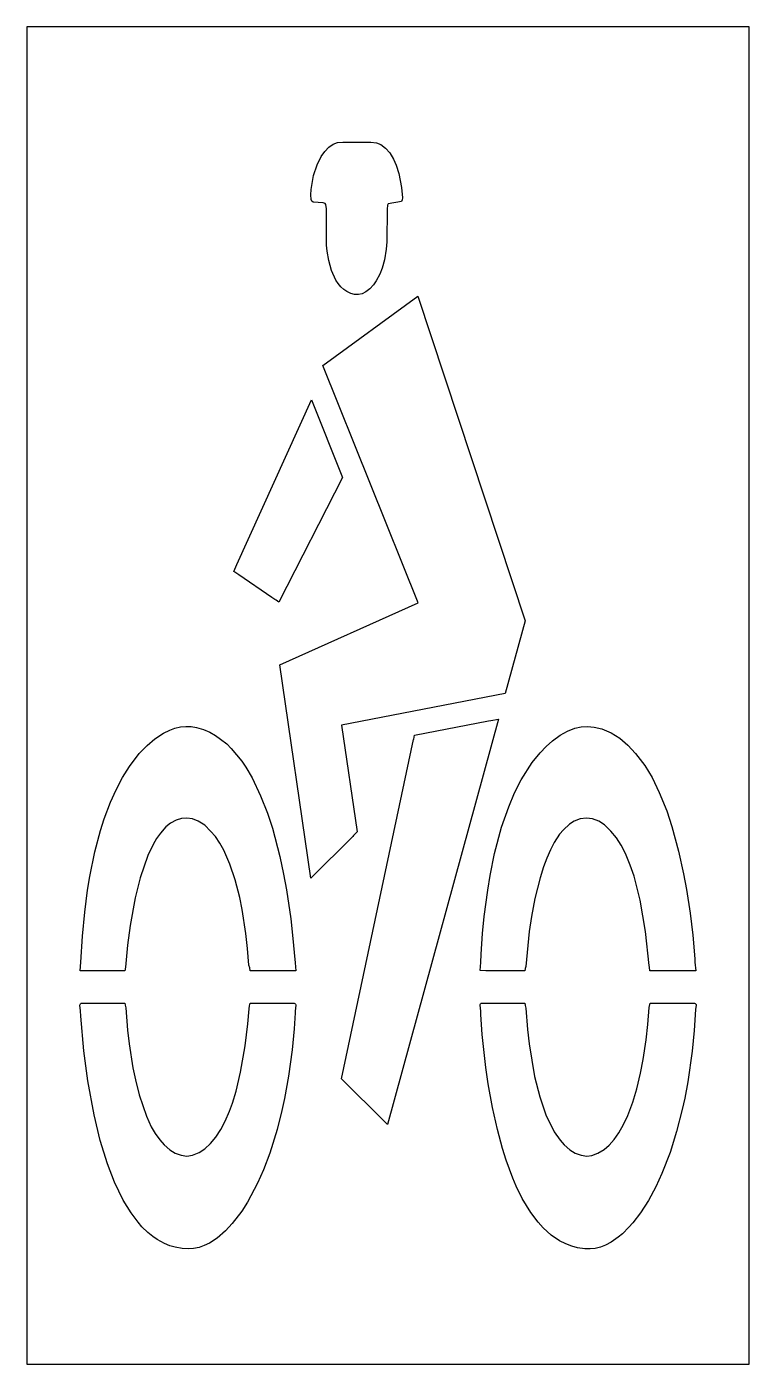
# Model space of a CAD drawing. Header units: inches. Extents: x 0 to 47, y 0 to 87.
import ezdxf

# ---------------------------------------------------------------- set-up
doc = ezdxf.new("R2010")
doc.units = ezdxf.units.IN
doc.header["$MEASUREMENT"] = 0
doc.layers.add('CUT', color=1, linetype='Continuous')

msp = doc.modelspace()

# ---------------------------------------------------------------- linework, layer by layer
at = {"layer": 'CUT'}
for points in [[(0, 0), (47, 0), (47, 87), (0, 87)], [(21.324, 69.585), (21.082, 69.646), (20.828, 69.77), (20.622, 69.916), (20.438, 70.089), (20.254, 70.306), (20.115, 70.517), (19.822, 71.149), (19.643, 71.787), (19.54, 72.403), (19.501, 72.802), (19.495, 75.15), (19.458, 75.431), (19.403, 75.503), (19.289, 75.548), (18.634, 75.592), (18.54, 75.657), (18.495, 75.771), (18.481, 76.072), (18.5, 76.414), (18.662, 77.327), (18.884, 78.022), (19.15, 78.561), (19.389, 78.896), (19.653, 79.168), (19.937, 79.365), (20.224, 79.475), (20.567, 79.5), (22.378, 79.495), (22.746, 79.444), (23.034, 79.333), (23.334, 79.106), (23.612, 78.805), (23.853, 78.396), (24.031, 77.99), (24.199, 77.445), (24.368, 76.549), (24.44, 75.878), (24.427, 75.74), (24.373, 75.637), (23.508, 75.485), (23.462, 75.404), (23.436, 75.145), (23.433, 73.018), (23.387, 72.522), (23.267, 71.844), (23.112, 71.297), (22.965, 70.916), (22.739, 70.462), (22.558, 70.203), (22.319, 69.951), (22.067, 69.762), (21.814, 69.636), (21.573, 69.58)], [(25.473, 49.53), (19.27, 64.975), (25.451, 69.473), (32.425, 48.358), (31.13, 43.623), (20.476, 41.575), (21.498, 34.623), (21.261, 34.386), (21.214, 34.33), (18.475, 31.626), (16.461, 45.499)], [(13.472, 51.565), (13.677, 52.018), (18.514, 62.736), (20.543, 57.685), (16.404, 49.573), (16.223, 49.708), (16.138, 49.755), (15.952, 49.865), (13.796, 51.341)], [(20.726, 18.304), (20.714, 18.321), (20.474, 18.56), (25.169, 40.634), (25.176, 40.652), (25.233, 40.918), (30.048, 41.851), (30.192, 41.87), (30.678, 41.97), (23.468, 15.592), (23.112, 15.949), (23.029, 16.025)], [(6.678, 38.889), (7.318, 39.718), (7.824, 40.244), (8.33, 40.677), (8.887, 41.042), (9.314, 41.252), (9.639, 41.376), (10.004, 41.464), (10.344, 41.494), (10.688, 41.481), (11.053, 41.411), (11.507, 41.281), (11.915, 41.107), (12.273, 40.904), (12.613, 40.67), (13.006, 40.348), (13.301, 40.06), (13.989, 39.23), (14.253, 38.834), (14.653, 38.15), (15.215, 36.983), (15.663, 35.839), (15.978, 34.875), (16.461, 33.035), (16.712, 31.877), (16.897, 30.855), (17.18, 28.969), (17.296, 27.917), (17.453, 26.106), (17.507, 25.594), (14.986, 25.592), (14.943, 25.596), (14.526, 25.598), (14.504, 25.784), (14.454, 25.96), (14.368, 27.033), (14.252, 28.029), (14.008, 29.575), (13.852, 30.353), (13.56, 31.513), (13.214, 32.535), (12.811, 33.433), (12.554, 33.903), (12.274, 34.325), (11.964, 34.685), (11.578, 35.059), (11.155, 35.334), (10.78, 35.481), (10.409, 35.524), (10.069, 35.491), (9.711, 35.384), (9.352, 35.188), (9.057, 34.95), (8.695, 34.551), (8.433, 34.193), (8.216, 33.806), (7.871, 33.091), (7.369, 31.629), (7.05, 30.344), (6.724, 28.531), (6.56, 27.26), (6.418, 25.835), (6.377, 25.598), (4.054, 25.591), (4.003, 25.595), (3.479, 25.596), (3.52, 26.151), (3.624, 27.855), (3.768, 29.403), (3.96, 30.839), (4.104, 31.731), (4.43, 33.324), (4.798, 34.722), (5.04, 35.478), (5.454, 36.569), (5.813, 37.374), (6.224, 38.162)], [(32.878, 39.136), (33.394, 39.779), (33.789, 40.192), (34.192, 40.549), (34.706, 40.921), (35.177, 41.182), (35.646, 41.373), (36.073, 41.471), (36.477, 41.493), (36.909, 41.447), (37.4, 41.329), (38.011, 41.068), (38.576, 40.716), (39.112, 40.269), (39.608, 39.735), (40.201, 38.95), (40.676, 38.162), (41.148, 37.193), (41.629, 35.997), (41.974, 34.977), (42.402, 33.378), (42.728, 31.909), (42.913, 30.887), (43.153, 29.347), (43.327, 27.901), (43.454, 26.362), (43.466, 26.15), (43.524, 25.598), (43.061, 25.597), (43.026, 25.592), (40.543, 25.596), (40.515, 25.831), (40.484, 25.94), (40.261, 28.146), (39.914, 30.195), (39.51, 31.754), (39.261, 32.472), (38.94, 33.227), (38.665, 33.763), (38.359, 34.244), (37.996, 34.685), (37.585, 35.08), (37.218, 35.325), (36.81, 35.48), (36.408, 35.524), (36.004, 35.477), (35.62, 35.334), (35.304, 35.128), (34.91, 34.762), (34.665, 34.472), (34.313, 33.945), (34.064, 33.467), (33.828, 32.919), (33.615, 32.36), (33.395, 31.636), (33.062, 30.29), (32.842, 29.12), (32.69, 28.148), (32.462, 25.882), (32.43, 25.741), (32.412, 25.594), (29.875, 25.598), (29.498, 25.602), (29.545, 26.124), (29.57, 26.675), (29.658, 28.026), (29.761, 29.119), (29.985, 30.839), (30.138, 31.791), (30.432, 33.229), (30.892, 34.931), (31.357, 36.265), (31.737, 37.161), (32.164, 38.01)], [(7.781, 16.137), (8.104, 15.448), (8.355, 15.007), (8.647, 14.592), (8.944, 14.263), (9.303, 13.952), (9.653, 13.737), (10.036, 13.592), (10.408, 13.537), (10.778, 13.591), (11.218, 13.767), (11.59, 14.006), (11.961, 14.351), (12.306, 14.764), (12.636, 15.268), (12.913, 15.803), (13.199, 16.469), (13.382, 16.976), (13.62, 17.761), (13.915, 18.989), (14.216, 20.716), (14.386, 22.143), (14.46, 23.115), (14.501, 23.32), (14.531, 23.49), (16.982, 23.495), (17.367, 23.492), (17.4, 23.487), (17.434, 23.472), (17.463, 23.449), (17.485, 23.419), (17.498, 23.384), (17.501, 23.349), (17.465, 22.965), (17.462, 22.864), (17.395, 21.812), (17.271, 20.446), (17.036, 18.745), (16.771, 17.279), (16.602, 16.514), (16.29, 15.267), (15.812, 13.726), (15.391, 12.638), (15.012, 11.772), (14.358, 10.543), (13.985, 9.953), (13.366, 9.148), (12.934, 8.683), (12.384, 8.205), (11.881, 7.875), (11.537, 7.715), (11.212, 7.603), (10.854, 7.527), (10.548, 7.507), (10.109, 7.531), (9.647, 7.613), (9.314, 7.709), (8.965, 7.86), (8.491, 8.117), (8.201, 8.31), (7.882, 8.571), (7.497, 8.948), (7.246, 9.234), (6.783, 9.839), (6.267, 10.677), (5.699, 11.847), (5.252, 13.026), (4.77, 14.557), (4.377, 16.218), (3.964, 18.444), (3.711, 20.384), (3.513, 22.633), (3.498, 22.992), (3.458, 23.357), (3.465, 23.405), (3.491, 23.449), (3.532, 23.479), (3.581, 23.491), (6.382, 23.492), (6.397, 23.357), (6.441, 23.182), (6.559, 21.721), (6.659, 20.85), (6.91, 19.28), (7.07, 18.499), (7.309, 17.518)], [(33.371, 17.401), (33.768, 16.229), (34.312, 15.119), (34.698, 14.576), (34.965, 14.263), (35.324, 13.952), (35.672, 13.736), (36.056, 13.592), (36.427, 13.537), (36.766, 13.581), (37.147, 13.723), (37.552, 13.969), (37.888, 14.258), (38.208, 14.609), (38.523, 15.046), (38.827, 15.598), (39.106, 16.187), (39.428, 17.045), (39.685, 17.918), (39.926, 18.93), (40.098, 19.827), (40.294, 21.107), (40.405, 22.103), (40.493, 23.195), (40.549, 23.495), (43.412, 23.495), (43.447, 23.489), (43.477, 23.476), (43.506, 23.454), (43.525, 23.427), (43.539, 23.391), (43.542, 23.351), (43.51, 23.068), (43.411, 21.706), (43.279, 20.364), (42.999, 18.381), (42.804, 17.306), (42.638, 16.572), (42.277, 15.141), (41.853, 13.784), (41.316, 12.407), (40.923, 11.546), (40.448, 10.649), (39.934, 9.848), (39.429, 9.195), (39.176, 8.91), (38.748, 8.486), (38.482, 8.26), (38.009, 7.94), (37.645, 7.749), (37.321, 7.623), (36.986, 7.538), (36.647, 7.5), (36.306, 7.508), (35.819, 7.582), (35.457, 7.677), (35.075, 7.823), (34.649, 8.033), (34.123, 8.387), (33.587, 8.882), (33.267, 9.233), (32.79, 9.866), (32.231, 10.79), (31.842, 11.589), (31.612, 12.111), (31.185, 13.273), (30.948, 14.025), (30.614, 15.276), (30.299, 16.69), (30.019, 18.248), (29.864, 19.298), (29.63, 21.454), (29.536, 22.759), (29.531, 22.957), (29.491, 23.352), (29.499, 23.402), (29.526, 23.447), (29.568, 23.478), (29.618, 23.49), (30.006, 23.491), (30.067, 23.495), (32.403, 23.49), (32.42, 23.339), (32.468, 23.156), (32.576, 21.785), (32.683, 20.852), (33.038, 18.721)]]:
    msp.add_lwpolyline(points, close=True, dxfattribs=at)

doc.saveas('drawing.dxf')
